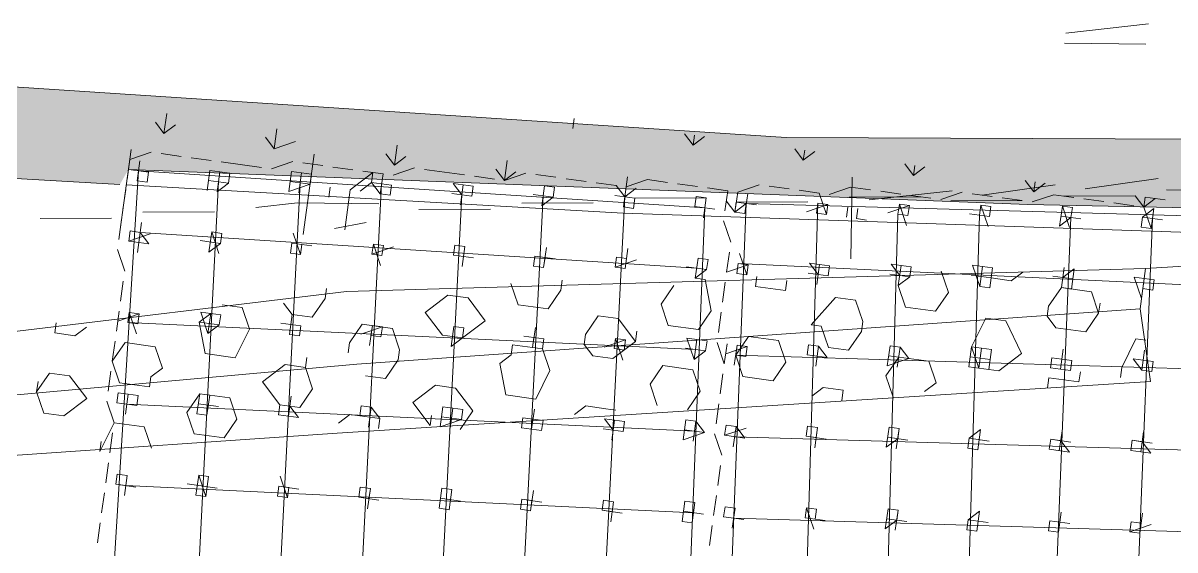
# Model space of a CAD drawing. Header units: millimetres. Extents: x -286774 to 170591, y -126585 to 81607.
# Drawn here: x -125186 to -97000, y -66723 to -53834 of the extents above; entities that cross this region are included whole.
import ezdxf

# ---------------------------------------------------------------- set-up
doc = ezdxf.new("R2010")
doc.units = ezdxf.units.MM
doc.header["$LTSCALE"] = 100
doc.header["$MEASUREMENT"] = 0
doc.layers.add('ARC-VIEW', color=90, linetype='Continuous', lineweight=5)
doc.layers.add('TAN CANG-profile- REVISE1$0$8', color=17, linetype='Continuous', lineweight=0)

msp = doc.modelspace()

# ---------------------------------------------------------------- hatches: boundary and pattern name
at = {"layer": 'TAN CANG-profile- REVISE1$0$8'}
h = msp.add_hatch(dxfattribs=at)
h.set_pattern_fill('GRASS', color=256, scale=70, angle=-7.8306)
h.set_pattern_definition([(90, (-53285, 254399), (-1257.236, 1257.236), [333.375, -2181.097]), (45, (-53285, 254399), (-1257.236, 1257.236), [333.375, -1444.625]), (135, (-53285, 254399), (-1257.236, -1257.236), [333.375, -1444.625])])
h.paths.add_polyline_path([(-171040, -49085), (-183052, -46479), (-194945, -43537), (-206722, -40265), (-218390, -36670), (-229953, -32760), (-241415, -28540), (-252781, -24018), (-264056, -19201), (-275245, -14095), (-286774, -8502), (-286774, -17329, 0.047752), (-201996, -46706), (-186901, -49893), (-171733, -52537), (-156500, -54678), (-141211, -56356), (-125875, -57611), (-122817, -57784), (-122607, -57417), (-100599, -58271), (-79130, -58715), (-79377, -56443), (-92426, -56688), (-106517, -56633), (-134236, -54818), (-146637, -53262), (-158903, -51348)])

# ---------------------------------------------------------------- linework, layer by layer
at = {"layer": 'ARC-VIEW'}
for p, q in [((-134236, -54818), (-106517, -56633)), ((-125875, -57611), (-122817, -57784))]:
    msp.add_line(p, q, dxfattribs=at)
at = {"layer": 'ARC-VIEW', "flags": 128}
for points in [[(-79130, -58715), (-79377, -56443), (-92426, -56688), (-106517, -56633)], [(-122607, -57417), (-100599, -58271), (-78585, -58726)]]:
    msp.add_lwpolyline(points, dxfattribs=at)
at = {"layer": 'TAN CANG-profile- REVISE1$0$8'}
for p, q in [((-99672, -54078), (-97644, -53857)), ((-97712, -54348), (-99706, -54323)), ((-121737, -56537), (-121669, -56047)), ((-121737, -56537), (-121948, -56259)), ((-121737, -56537), (-121458, -56326)), ((-111731, -56415), (-111697, -56170)), ((-111731, -56415), (-111697, -56170)), ((-111731, -56415), (-111697, -56170)), ((-119041, -56908), (-119252, -56629)), ((-119041, -56908), (-118973, -56418)), ((-108790, -56820), (-109001, -56541)), ((-108790, -56820), (-108756, -56575)), ((-108790, -56820), (-108511, -56608)), ((-122539, -56926), (-122809, -58887)), ((-119041, -56908), (-118517, -56731)), ((-116100, -57313), (-116032, -56822)), ((-106094, -57190), (-106305, -56912)), ((-122641, -57662), (-122573, -57172)), ((-122573, -57172), (-122049, -56994)), ((-122396, -57695), (-122328, -57205)), ((-121804, -57028), (-121314, -57095)), ((-121069, -57129), (-120579, -57196)), ((-118060, -57043), (-118330, -59004)), ((-116100, -57313), (-116311, -57034)), ((-116100, -57313), (-115821, -57101)), ((-113404, -57683), (-113336, -57193)), ((-106094, -57190), (-106060, -56945)), ((-106094, -57190), (-105815, -56979)), ((-122362, -57450), (-123781, -80480)), ((-122607, -57417), (-122117, -57484)), ((-122362, -57450), (-122396, -57696)), ((-108502, -58358), (-122362, -57450)), ((-122117, -57484), (-122362, -57450)), ((-122150, -57729), (-122117, -57484)), ((-120612, -57441), (-120646, -57686)), ((-120122, -57509), (-120612, -57441)), ((-120435, -57965), (-120367, -57475)), ((-120334, -57230), (-119353, -57365)), ((-119108, -57398), (-118584, -57221)), ((-118618, -57466), (-118685, -57956)), ((-118128, -57533), (-118618, -57466)), ((-118440, -57990), (-118373, -57499)), ((-118339, -57254), (-117849, -57322)), ((-117604, -57356), (-117114, -57423)), ((-116624, -57490), (-117181, -57913)), ((-116624, -57490), (-117181, -57913)), ((-116869, -57457), (-116378, -57524)), ((-116624, -57490), (-116657, -57735)), ((-116624, -57490), (-116657, -57735)), ((-116133, -57558), (-115610, -57380)), ((-115364, -57414), (-114384, -57549)), ((-113404, -57683), (-113615, -57405)), ((-113404, -57683), (-113125, -57472)), ((-103398, -57561), (-103609, -57282)), ((-103398, -57561), (-103364, -57316)), ((-103398, -57561), (-103119, -57350)), ((-122396, -57696), (-122150, -57729)), ((-120401, -57720), (-121575, -80783)), ((-120680, -57931), (-120646, -57686)), ((-120646, -57686), (-120156, -57754)), ((-120646, -57686), (-120156, -57754)), ((-120435, -57965), (-120401, -57720)), ((-120435, -57965), (-120156, -57754)), ((-120156, -57754), (-120122, -57509)), ((-118407, -57745), (-119581, -80808)), ((-118685, -57956), (-118162, -57778)), ((-118652, -57711), (-118162, -57778)), ((-118162, -57778), (-118128, -57533)), ((-116412, -57769), (-117586, -80832)), ((-116657, -57735), (-116936, -57947)), ((-116657, -57735), (-116936, -57947)), ((-116657, -57735), (-116167, -57803)), ((-116167, -57803), (-116657, -57735)), ((-116657, -57735), (-116446, -58014)), ((-116446, -58014), (-116378, -57524)), ((-114173, -57827), (-114663, -57760)), ((-114663, -57760), (-114451, -58039)), ((-114139, -57582), (-113649, -57650)), ((-113404, -57683), (-112880, -57506)), ((-112635, -57539), (-112145, -57607)), ((-111899, -57641), (-111409, -57708)), ((-111164, -57742), (-110674, -57809)), ((-110463, -58088), (-110395, -57598)), ((-110429, -57843), (-109905, -57665)), ((-109905, -57665), (-109415, -57733)), ((-109170, -57766), (-108680, -57834)), ((-104902, -57604), (-104927, -59598)), ((-100457, -57966), (-100668, -57687)), ((-100457, -57966), (-100423, -57721)), ((-100457, -57966), (-100178, -57754)), ((-99198, -57889), (-97414, -57635)), ((-122742, -58397), (-122674, -57907)), ((-122660, -57793), (-110501, -58482)), ((-117705, -58091), (-117671, -57846)), ((-117181, -57913), (-117316, -58893)), ((-117181, -57913), (-117316, -58893)), ((-116446, -58014), (-116201, -58048)), ((-116201, -58048), (-116167, -57803)), ((-114451, -58039), (-115625, -81102)), ((-114697, -58005), (-114206, -58073)), ((-114485, -58284), (-114418, -57794)), ((-114451, -58039), (-114206, -58073)), ((-114206, -58073), (-114173, -57827)), ((-112457, -58063), (-113631, -81127)), ((-112702, -58030), (-112212, -58097)), ((-112491, -58308), (-112423, -57818)), ((-112423, -57818), (-112491, -58308)), ((-112178, -57852), (-112423, -57818)), ((-112212, -58097), (-112178, -57852)), ((-110708, -58054), (-110218, -58122)), ((-110463, -58088), (-110674, -57809)), ((-110496, -58333), (-110429, -57843)), ((-110463, -58088), (-110184, -57877)), ((-108434, -57867), (-107944, -57935)), ((-108012, -58425), (-107944, -57935)), ((-108012, -58425), (-107944, -57935)), ((-107767, -58459), (-107699, -57969)), ((-107699, -57969), (-107175, -57791)), ((-107521, -58492), (-107454, -58002)), ((-106930, -57825), (-106440, -57892)), ((-106195, -57926), (-105705, -57993)), ((-105527, -58517), (-105705, -57993)), ((-105460, -58027), (-104936, -57849)), ((-104936, -57849), (-104446, -57917)), ((-104479, -58162), (-102451, -57941)), ((-104200, -57950), (-103710, -58018)), ((-103465, -58051), (-102975, -58119)), ((-102730, -58152), (-102206, -57975)), ((-101961, -58008), (-101471, -58076)), ((-101716, -58042), (-99933, -57788)), ((-100490, -58211), (-99967, -58033)), ((-99967, -58033), (-99476, -58100)), ((-97972, -58058), (-99721, -58067)), ((-97761, -58336), (-97972, -58058)), ((-95209, -57938), (-97203, -57914)), ((-118474, -58235), (-119488, -58345)), ((-116480, -58259), (-118474, -58235)), ((-111232, -58232), (-112981, -58241)), ((-112491, -58308), (-112212, -58097)), ((-110463, -58088), (-111637, -81151)), ((-110463, -58088), (-110496, -58333)), ((-110496, -58333), (-110251, -58367)), ((-110218, -58122), (-110463, -58088)), ((-110251, -58367), (-110218, -58122)), ((-108468, -58112), (-110218, -58122)), ((-108713, -58079), (-108747, -58324)), ((-108747, -58324), (-108257, -58391)), ((-108747, -58324), (-108502, -58358)), ((-108468, -58112), (-108713, -58079)), ((-108536, -58603), (-108468, -58112)), ((-108502, -58358), (-108468, -58112)), ((-107488, -58247), (-108417, -81344)), ((-107767, -58459), (-107978, -58180)), ((-107733, -58214), (-107767, -58459)), ((-107767, -58459), (-107488, -58247)), ((-105984, -58204), (-107733, -58214)), ((-107733, -58214), (-107243, -58281)), ((-107488, -58247), (-107733, -58214)), ((-107521, -58492), (-107488, -58247)), ((-93806, -58631), (-107488, -58247)), ((-105738, -58238), (-106422, -81369)), ((-106017, -58450), (-105493, -58272)), ((-105738, -58238), (-105772, -58483)), ((-105493, -58272), (-105738, -58238)), ((-105527, -58517), (-105493, -58272)), ((-105037, -58584), (-105003, -58339)), ((-103220, -58085), (-104969, -58094)), ((-104023, -58474), (-103499, -58296)), ((-103744, -58263), (-103778, -58508)), ((-103566, -58787), (-103744, -58263)), ((-103499, -58296), (-103744, -58263)), ((-103533, -58542), (-103499, -58296)), ((-100735, -58177), (-102485, -58186)), ((-101750, -58287), (-101783, -58532)), ((-101572, -58811), (-101750, -58287)), ((-101505, -58321), (-101750, -58287)), ((-101538, -58566), (-101505, -58321)), ((-101226, -58110), (-100735, -58177)), ((-99755, -58312), (-99823, -58802)), ((-99577, -58836), (-99755, -58312)), ((-99510, -58346), (-99755, -58312)), ((-99544, -58591), (-99510, -58346)), ((-99231, -58134), (-98741, -58202)), ((-98496, -58235), (-98006, -58303)), ((-97761, -58336), (-97727, -58091)), ((-97761, -58336), (-97482, -58125)), ((-97583, -58860), (-97761, -58336)), ((-97727, -58091), (-97237, -58159)), ((-123021, -58608), (-124770, -58618)), ((-120502, -58455), (-122252, -58464)), ((-113750, -58385), (-115499, -58394)), ((-110501, -58482), (-95095, -59010)), ((-108502, -58358), (-109431, -81454)), ((-107767, -58459), (-107521, -58492)), ((-105772, -58483), (-105527, -58517)), ((-104792, -58618), (-104758, -58373)), ((-104792, -58618), (-104547, -58652)), ((-103778, -58508), (-104428, -81393)), ((-103778, -58508), (-103533, -58542)), ((-101783, -58532), (-102467, -81663)), ((-102028, -58499), (-101538, -58566)), ((-101783, -58532), (-101538, -58566)), ((-99544, -58591), (-100473, -81687)), ((-99823, -58802), (-99544, -58591)), ((-99789, -58557), (-99299, -58624)), ((-97549, -58615), (-98478, -81712)), ((-97794, -58582), (-97828, -58827)), ((-97516, -58370), (-97794, -58582)), ((-97794, -58582), (-97304, -58649)), ((-97583, -58860), (-97516, -58370)), ((-122843, -59132), (-122775, -58642)), ((-122386, -59445), (-122285, -58710)), ((-117561, -58860), (-116792, -58716)), ((-117561, -58860), (-116792, -58716)), ((-107868, -59194), (-108045, -58670)), ((-107868, -59194), (-108045, -58670)), ((-97828, -58827), (-97583, -58860)), ((-122564, -58921), (-122598, -59166)), ((-122598, -59166), (-122074, -58988)), ((-122598, -59166), (-122108, -59233)), ((-122319, -58955), (-122564, -58921)), ((-108704, -59828), (-122319, -58955)), ((-122108, -59233), (-122319, -58955)), ((-120848, -59157), (-120358, -59224)), ((-120570, -58945), (-120637, -59436)), ((-120392, -59469), (-120570, -58945)), ((-120325, -58979), (-120570, -58945)), ((-120358, -59224), (-120325, -58979)), ((-118397, -59494), (-118575, -58970)), ((-122699, -59901), (-122877, -59377)), ((-120637, -59436), (-120358, -59224)), ((-118609, -59215), (-118643, -59460)), ((-118643, -59460), (-118398, -59494)), ((-118609, -59215), (-118119, -59283)), ((-118364, -59249), (-118609, -59215)), ((-118398, -59494), (-118364, -59249)), ((-116614, -59240), (-116648, -59485)), ((-116648, -59485), (-116124, -59307)), ((-116437, -59764), (-116614, -59240)), ((-116369, -59273), (-116614, -59240)), ((-116403, -59518), (-116369, -59273)), ((-114620, -59264), (-114654, -59509)), ((-114375, -59298), (-114620, -59264)), ((-114442, -59788), (-114375, -59298)), ((-114408, -59543), (-114375, -59298)), ((-112448, -59813), (-112380, -59323)), ((-110453, -59837), (-110386, -59347)), ((-107969, -59929), (-107901, -59439)), ((-107969, -59929), (-107901, -59439)), ((-107479, -59997), (-107656, -59473)), ((-116648, -59485), (-116403, -59518)), ((-114654, -59509), (-114164, -59577)), ((-114654, -59509), (-114408, -59543)), ((-112659, -59534), (-112693, -59779)), ((-112659, -59534), (-112169, -59601)), ((-112414, -59568), (-112659, -59534)), ((-112448, -59813), (-112414, -59568)), ((-110665, -59558), (-110699, -59804)), ((-110699, -59804), (-110175, -59626)), ((-110420, -59592), (-110665, -59558)), ((-110453, -59837), (-110420, -59592)), ((-108738, -60073), (-108670, -59583)), ((-108670, -59583), (-108738, -60073)), ((-108425, -59617), (-108670, -59583)), ((-108459, -59862), (-108425, -59617)), ((-107969, -59929), (-107445, -59752)), ((-107690, -59718), (-107724, -59963)), ((-93796, -60380), (-107690, -59718)), ((-107445, -59752), (-107690, -59718)), ((-107479, -59997), (-107445, -59752)), ((-105450, -59776), (-105941, -59709)), ((-105941, -59709), (-105729, -59988)), ((-105763, -60233), (-105696, -59742)), ((-103456, -59801), (-103946, -59733)), ((-103946, -59733), (-103735, -60012)), ((-97718, -59841), (-95200, -59688)), ((-117273, -60398), (-97718, -59841)), ((-112693, -59779), (-112448, -59813)), ((-110699, -59804), (-110453, -59837)), ((-108949, -59794), (-108459, -59862)), ((-108738, -60073), (-108459, -59862)), ((-107724, -59963), (-107479, -59997)), ((-107267, -60275), (-107234, -60030)), ((-105974, -59954), (-105484, -60021)), ((-105729, -59988), (-105484, -60021)), ((-105484, -60021), (-105450, -59776)), ((-103980, -59978), (-103490, -60046)), ((-103769, -60257), (-103701, -59767)), ((-103735, -60012), (-103490, -60046)), ((-103490, -60046), (-103456, -59801)), ((-102543, -60426), (-102721, -59902)), ((-101986, -60003), (-101495, -60070)), ((-101462, -59825), (-101952, -59758)), ((-101952, -59758), (-101774, -60282)), ((-101774, -60282), (-101707, -59792)), ((-101529, -60315), (-101462, -59825)), ((-101495, -60070), (-101462, -59825)), ((-101005, -60138), (-100726, -59926)), ((-99991, -60027), (-99501, -60095)), ((-99780, -60306), (-99712, -59816)), ((-99467, -59850), (-99746, -60061)), ((-99535, -60340), (-99467, -59850)), ((-97718, -59841), (-97853, -60821)), ((-97785, -60331), (-97718, -59841)), ((-122800, -60637), (-122733, -60146)), ((-113073, -60726), (-113251, -60202)), ((-112025, -60370), (-111991, -60125)), ((-109574, -60707), (-109262, -60251)), ((-108738, -60073), (-108493, -60107)), ((-108349, -60876), (-108493, -60107)), ((-108070, -60665), (-108003, -60174)), ((-108070, -60665), (-108003, -60174)), ((-107267, -60275), (-106532, -60377)), ((-106532, -60377), (-106498, -60131)), ((-103769, -60257), (-103490, -60046)), ((-103591, -60781), (-103769, -60257)), ((-101774, -60282), (-101529, -60315)), ((-101495, -60070), (-101005, -60138)), ((-100092, -60763), (-99780, -60306)), ((-99746, -60061), (-99780, -60306)), ((-99780, -60306), (-99044, -60407)), ((-99780, -60306), (-99535, -60340)), ((-97997, -60052), (-97506, -60119)), ((-97819, -60576), (-97997, -60052)), ((-97752, -60086), (-97785, -60331)), ((-97506, -60119), (-97752, -60086)), ((-97540, -60365), (-97506, -60119)), ((-136574, -62738), (-117273, -60398)), ((-118110, -61032), (-117797, -60575)), ((-117797, -60575), (-117763, -60330)), ((-117797, -60575), (-117763, -60330)), ((-115346, -60912), (-114789, -60490)), ((-114789, -60490), (-114298, -60557)), ((-113876, -61115), (-114298, -60557)), ((-112338, -60827), (-112025, -60370)), ((-105898, -61213), (-105307, -60545)), ((-105307, -60545), (-104816, -60613)), ((-102856, -60882), (-102543, -60426)), ((-98867, -60931), (-99044, -60407)), ((-97819, -60576), (-97785, -60331)), ((-97785, -60331), (-97540, -60365)), ((-122901, -61372), (-122834, -60882)), ((-120315, -60729), (-119825, -60796)), ((-119648, -61320), (-119825, -60796)), ((-118600, -60964), (-118811, -60686)), ((-117019, -62181), (-97853, -60821)), ((-113073, -60726), (-112338, -60827)), ((-109397, -61231), (-109574, -60707)), ((-108661, -61332), (-108349, -60876)), ((-104639, -61136), (-104816, -60613)), ((-103591, -60781), (-102856, -60882)), ((-100126, -61008), (-100092, -60763)), ((-98867, -60931), (-98833, -60686)), ((-97853, -60821), (-97598, -62604)), ((-122867, -61127), (-122344, -60949)), ((-122589, -60915), (-122622, -61160)), ((-108729, -61823), (-122622, -61160)), ((-122622, -61160), (-122377, -61194)), ((-122411, -61439), (-122589, -60915)), ((-122344, -60949), (-122589, -60915)), ((-122377, -61194), (-122344, -60949)), ((-120873, -61151), (-120594, -60940)), ((-120873, -61151), (-120383, -61219)), ((-120729, -61920), (-120873, -61151)), ((-120349, -60974), (-120839, -60906)), ((-120839, -60906), (-120662, -61430)), ((-120662, -61430), (-120594, -60940)), ((-120383, -61219), (-120349, -60974)), ((-118667, -61455), (-118600, -60964)), ((-118600, -60964), (-118110, -61032)), ((-114923, -61470), (-115346, -60912)), ((-114433, -61537), (-113876, -61115)), ((-111425, -61452), (-111112, -60995)), ((-111112, -60995), (-110622, -61063)), ((-110199, -61620), (-110622, -61063)), ((-108171, -61400), (-108104, -60910)), ((-108171, -61400), (-108104, -60910)), ((-104672, -61382), (-104639, -61136)), ((-101976, -61752), (-101630, -61051)), ((-101630, -61051), (-101140, -61118)), ((-100751, -61921), (-101140, -61118)), ((-99915, -61287), (-100126, -61008)), ((-99179, -61388), (-98867, -60931)), ((-124405, -61415), (-124372, -61170)), ((-124405, -61415), (-123915, -61482)), ((-123915, -61482), (-123636, -61271)), ((-120662, -61430), (-120383, -61219)), ((-119994, -62021), (-119648, -61320)), ((-118879, -61176), (-118388, -61243)), ((-118633, -61210), (-118667, -61455)), ((-118388, -61243), (-118633, -61210)), ((-118422, -61488), (-118388, -61243)), ((-117197, -61657), (-116884, -61200)), ((-116918, -61446), (-116394, -61268)), ((-116884, -61200), (-116149, -61302)), ((-116706, -61724), (-116639, -61234)), ((-116639, -61234), (-116673, -61479)), ((-116394, -61268), (-116639, -61234)), ((-116428, -61513), (-116394, -61268)), ((-115971, -61825), (-116149, -61302)), ((-114712, -61749), (-114645, -61259)), ((-114645, -61259), (-114712, -61749)), ((-114399, -61292), (-114645, -61259)), ((-114433, -61537), (-114399, -61292)), ((-112718, -61773), (-112650, -61283)), ((-110199, -61620), (-110165, -61375)), ((-109397, -61231), (-108661, -61332)), ((-105653, -61247), (-105898, -61213)), ((-105475, -61771), (-105653, -61247)), ((-104985, -61838), (-104672, -61382)), ((-99915, -61287), (-99179, -61388)), ((-123002, -62107), (-122935, -61617)), ((-123002, -62107), (-122690, -61651)), ((-122690, -61651), (-121954, -61752)), ((-118667, -61455), (-118422, -61488)), ((-117230, -61902), (-117197, -61657)), ((-116673, -61479), (-116428, -61513)), ((-114923, -61470), (-114433, -61537)), ((-114923, -61470), (-114433, -61537)), ((-114712, -61749), (-114433, -61537)), ((-113241, -61951), (-113208, -61706)), ((-113208, -61706), (-112718, -61773)), ((-112929, -61495), (-112439, -61562)), ((-112684, -61528), (-112718, -61773)), ((-112439, -61562), (-112684, -61528)), ((-112473, -61807), (-112439, -61562)), ((-111458, -61697), (-111425, -61452)), ((-111247, -61976), (-111458, -61697)), ((-110968, -61764), (-110444, -61587)), ((-110757, -62043), (-110199, -61620)), ((-110689, -61553), (-110723, -61798)), ((-110512, -62077), (-110689, -61553)), ((-110444, -61587), (-110689, -61553)), ((-110478, -61832), (-110444, -61587)), ((-108450, -61611), (-108940, -61544)), ((-108940, -61544), (-108762, -62068)), ((-108762, -62068), (-108695, -61577)), ((-108484, -61856), (-108450, -61611)), ((-108027, -62169), (-108205, -61645)), ((-108027, -62169), (-107960, -61679)), ((-107782, -62202), (-107715, -61712)), ((-107748, -61957), (-107436, -61501)), ((-107715, -61712), (-107748, -61957)), ((-107469, -61746), (-107715, -61712)), ((-107436, -61501), (-106701, -61602)), ((-106523, -62126), (-106701, -61602)), ((-105965, -61703), (-105999, -61948)), ((-105720, -61737), (-105965, -61703)), ((-103971, -61728), (-104038, -62218)), ((-103726, -61761), (-103971, -61728)), ((-98300, -62258), (-97954, -61556)), ((-97954, -61556), (-97709, -61590)), ((-121777, -62276), (-121954, -61752)), ((-120729, -61920), (-119994, -62021)), ((-116005, -62071), (-115971, -61825)), ((-113520, -62163), (-113241, -61951)), ((-112718, -61773), (-112472, -61807)), ((-112718, -61773), (-112473, -61807)), ((-112295, -62331), (-112472, -61807)), ((-111247, -61976), (-110757, -62043)), ((-110723, -61798), (-110478, -61832)), ((-108974, -61789), (-108484, -61856)), ((-108762, -62068), (-108484, -61856)), ((-107993, -61924), (-107469, -61746)), ((-93821, -62374), (-107748, -61957)), ((-107571, -62481), (-107748, -61957)), ((-107748, -61957), (-107503, -61991)), ((-107503, -61991), (-107469, -61746)), ((-105999, -61948), (-105509, -62016)), ((-105999, -61948), (-105509, -62016)), ((-105788, -62227), (-105720, -61737)), ((-105509, -62016), (-105720, -61737)), ((-105475, -61771), (-104985, -61838)), ((-104072, -62463), (-103759, -62007)), ((-104005, -61973), (-103514, -62040)), ((-103793, -62252), (-103726, -61761)), ((-103759, -62007), (-103024, -62108)), ((-103514, -62040), (-103726, -61761)), ((-101976, -61752), (-102044, -62242)), ((-102010, -61997), (-101520, -62065)), ((-101799, -62276), (-101976, -61752)), ((-101486, -61820), (-101976, -61752)), ((-101799, -62276), (-101731, -61786)), ((-101554, -62310), (-101486, -61820)), ((-101309, -62344), (-100751, -61921)), ((-99804, -62301), (-99737, -61811)), ((-97810, -62325), (-97742, -61835)), ((-135729, -63853), (-117019, -62181)), ((-122825, -62631), (-123002, -62107)), ((-122056, -62487), (-121777, -62276)), ((-119047, -62401), (-118768, -62190)), ((-118768, -62190), (-118278, -62257)), ((-118278, -62257), (-118244, -62012)), ((-118100, -62781), (-118278, -62257)), ((-116317, -62527), (-116005, -62071)), ((-113376, -62931), (-113520, -62163)), ((-109844, -62668), (-109531, -62212)), ((-109531, -62212), (-108796, -62313)), ((-106835, -62582), (-106523, -62126)), ((-104038, -62218), (-103514, -62040)), ((-102846, -62632), (-103024, -62108)), ((-102044, -62242), (-101554, -62310)), ((-101799, -62276), (-101309, -62344)), ((-100016, -62022), (-100049, -62267)), ((-100049, -62267), (-99559, -62334)), ((-100016, -62022), (-99525, -62089)), ((-99525, -62089), (-100016, -62022)), ((-99559, -62334), (-99525, -62089)), ((-98334, -62503), (-98300, -62258)), ((-98021, -62046), (-97531, -62114)), ((-97531, -62114), (-98021, -62046)), ((-98021, -62046), (-97810, -62325)), ((-97565, -62359), (-97531, -62114)), ((-124853, -62852), (-124540, -62395)), ((-124540, -62395), (-124050, -62462)), ((-123839, -62741), (-124050, -62462)), ((-123103, -62842), (-123036, -62352)), ((-122089, -62732), (-122056, -62487)), ((-119326, -62613), (-119047, -62401)), ((-116808, -62460), (-116317, -62527)), ((-112641, -63033), (-112295, -62331)), ((-108618, -62837), (-108796, -62313)), ((-108128, -62904), (-108061, -62414)), ((-108128, -62904), (-108061, -62414)), ((-107571, -62481), (-106835, -62582)), ((-103894, -62987), (-104072, -62463)), ((-100117, -62757), (-100083, -62512)), ((-100083, -62512), (-99348, -62613)), ((-99348, -62613), (-99314, -62368)), ((-97810, -62325), (-97565, -62359)), ((-124853, -62852), (-124819, -62606)), ((-124675, -63375), (-124853, -62852)), ((-123627, -63020), (-123839, -62741)), ((-122825, -62631), (-122579, -62665)), ((-122579, -62665), (-122089, -62732)), ((-118903, -63170), (-119326, -62613)), ((-118413, -63238), (-118100, -62781)), ((-97598, -62604), (-117500, -63863)), ((-115649, -63118), (-115092, -62696)), ((-115092, -62696), (-114602, -62763)), ((-114179, -63321), (-114602, -62763)), ((-109666, -63192), (-109844, -62668)), ((-108931, -63293), (-108618, -62837)), ((-105889, -62962), (-105610, -62751)), ((-105610, -62751), (-105120, -62818)), ((-105153, -63063), (-105120, -62818)), ((-103125, -62843), (-102846, -62632)), ((-124185, -63443), (-123627, -63020)), ((-122959, -63611), (-123137, -63087)), ((-122858, -62876), (-122892, -63121)), ((-122892, -63121), (-122402, -63189)), ((-122892, -63121), (-122402, -63189)), ((-122368, -62944), (-122858, -62876)), ((-122681, -63400), (-122613, -62910)), ((-122402, -63189), (-122368, -62944)), ((-121176, -63357), (-120864, -62901)), ((-120864, -62901), (-120931, -63391)), ((-120864, -62901), (-120129, -63002)), ((-120618, -62934), (-120864, -62901)), ((-120686, -63425), (-120619, -62934)), ((-120686, -63425), (-120618, -62934)), ((-119951, -63526), (-120129, -63002)), ((-118692, -63449), (-118624, -62959)), ((-115227, -63676), (-115649, -63118)), ((-113376, -62931), (-112641, -63033)), ((-124675, -63375), (-124185, -63443)), ((-108753, -63817), (-122647, -63155)), ((-120999, -63881), (-121176, -63357)), ((-120931, -63391), (-120686, -63425)), ((-120898, -63146), (-120407, -63213)), ((-118903, -63170), (-118937, -63415)), ((-118937, -63415), (-118447, -63483)), ((-118903, -63170), (-118413, -63238)), ((-118903, -63170), (-118413, -63238)), ((-118658, -63204), (-118903, -63170)), ((-118447, -63483), (-118658, -63204)), ((-117466, -63618), (-117187, -63406)), ((-117187, -63406), (-116452, -63507)), ((-116909, -63195), (-116942, -63440)), ((-116664, -63229), (-116909, -63195)), ((-116731, -63719), (-116664, -63229)), ((-116452, -63507), (-116664, -63229)), ((-114914, -63219), (-114982, -63710)), ((-114424, -63287), (-114914, -63219)), ((-114737, -63743), (-114669, -63253)), ((-114491, -63777), (-114179, -63321)), ((-114458, -63532), (-114424, -63287)), ((-112742, -63768), (-112675, -63278)), ((-111694, -63413), (-111416, -63201)), ((-111416, -63201), (-110925, -63269)), ((-110680, -63302), (-110925, -63269)), ((-108229, -63639), (-108162, -63149)), ((-108229, -63639), (-108162, -63149)), ((-123306, -64313), (-122959, -63611)), ((-122959, -63611), (-122224, -63712)), ((-120263, -63982), (-119951, -63526)), ((-116942, -63440), (-116452, -63507)), ((-116942, -63440), (-116452, -63507)), ((-116486, -63752), (-116452, -63507)), ((-115227, -63676), (-115193, -63431)), ((-114982, -63710), (-114458, -63532)), ((-114948, -63465), (-114458, -63532)), ((-112953, -63489), (-112987, -63734)), ((-112953, -63489), (-112463, -63556)), ((-112463, -63556), (-112953, -63489)), ((-112497, -63802), (-112463, -63556)), ((-110469, -63581), (-110959, -63514)), ((-110959, -63514), (-110748, -63792)), ((-110781, -64038), (-110714, -63547)), ((-110503, -63826), (-110469, -63581)), ((-108965, -63538), (-109032, -64028)), ((-108720, -63572), (-108965, -63538)), ((-108787, -64062), (-108720, -63572)), ((-108508, -63851), (-108720, -63572)), ((-107984, -63673), (-108018, -63918)), ((-107739, -63707), (-107984, -63673)), ((-105990, -63698), (-106024, -63943)), ((-105744, -63731), (-105990, -63698)), ((-117500, -63863), (-135652, -65112)), ((-123060, -64347), (-122993, -63856)), ((-122046, -64236), (-122224, -63712)), ((-120999, -63881), (-120263, -63982)), ((-112987, -63734), (-112497, -63802)), ((-110993, -63759), (-110503, -63826)), ((-110748, -63792), (-110503, -63826)), ((-109032, -64028), (-108508, -63851)), ((-108998, -63783), (-108508, -63851)), ((-108085, -64408), (-108263, -63884)), ((-108085, -64408), (-108263, -63884)), ((-108018, -63918), (-107494, -63740)), ((-108018, -63918), (-107528, -63986)), ((-107807, -64197), (-107739, -63707)), ((-93846, -64369), (-107773, -63952)), ((-107528, -63986), (-107739, -63707)), ((-106024, -63943), (-105533, -64010)), ((-106024, -63943), (-105778, -63976)), ((-105812, -64221), (-105745, -63731)), ((-105778, -63976), (-105744, -63731)), ((-103995, -63722), (-104063, -64212)), ((-104029, -63967), (-103539, -64035)), ((-103750, -63756), (-103995, -63722)), ((-103818, -64246), (-103750, -63756)), ((-103784, -64001), (-103750, -63756)), ((-101756, -63780), (-102035, -63992)), ((-101823, -64271), (-101756, -63780)), ((-101823, -64271), (-101756, -63780)), ((-99829, -64295), (-99761, -63805)), ((-97834, -64320), (-97767, -63830)), ((-123306, -64313), (-123272, -64068)), ((-104063, -64212), (-103784, -64001)), ((-102035, -63992), (-102068, -64237)), ((-102068, -64237), (-101823, -64271)), ((-102035, -63992), (-101544, -64059)), ((-100040, -64016), (-100074, -64261)), ((-100074, -64261), (-99584, -64329)), ((-100040, -64016), (-99550, -64084)), ((-99795, -64050), (-100040, -64016)), ((-99584, -64329), (-99795, -64050)), ((-98046, -64041), (-98079, -64286)), ((-98046, -64041), (-97556, -64108)), ((-97801, -64075), (-98046, -64041)), ((-97589, -64353), (-97801, -64075)), ((-98079, -64286), (-97589, -64353)), ((-123162, -65082), (-123094, -64592)), ((-108186, -65144), (-108119, -64653)), ((-108186, -65144), (-108119, -64653)), ((-122883, -64871), (-122917, -65116)), ((-122638, -64904), (-122883, -64871)), ((-122705, -65394), (-122638, -64904)), ((-122671, -65149), (-122638, -64904)), ((-121167, -65106), (-120432, -65208)), ((-120888, -64895), (-120956, -65385)), ((-120711, -65419), (-120888, -64895)), ((-120644, -64929), (-120888, -64895)), ((-120711, -65419), (-120644, -64929)), ((-118716, -65444), (-118894, -64920)), ((-123263, -65817), (-123195, -65327)), ((-122917, -65116), (-122426, -65183)), ((-122917, -65116), (-122671, -65149)), ((-108778, -65811), (-122671, -65149)), ((-120956, -65385), (-120711, -65419)), ((-118928, -65165), (-118961, -65410)), ((-118928, -65165), (-118437, -65232)), ((-118683, -65198), (-118928, -65165)), ((-118717, -65443), (-118683, -65198)), ((-116933, -65189), (-116967, -65434)), ((-116688, -65223), (-116933, -65189)), ((-116756, -65713), (-116688, -65223)), ((-116722, -65468), (-116688, -65223)), ((-114939, -65214), (-115006, -65704)), ((-114693, -65248), (-114939, -65214)), ((-114761, -65738), (-114694, -65248)), ((-114761, -65738), (-114693, -65248)), ((-112767, -65762), (-112699, -65272)), ((-108288, -65879), (-108220, -65389)), ((-108288, -65879), (-108220, -65389)), ((-118961, -65410), (-118717, -65443)), ((-116967, -65434), (-116477, -65502)), ((-116967, -65434), (-116722, -65468)), ((-114972, -65459), (-114482, -65526)), ((-112978, -65484), (-113012, -65729)), ((-112978, -65484), (-112488, -65551)), ((-112733, -65517), (-112978, -65484)), ((-112766, -65762), (-112733, -65517)), ((-110984, -65508), (-111017, -65753)), ((-110739, -65542), (-110984, -65508)), ((-110806, -66032), (-110739, -65542)), ((-110772, -65787), (-110739, -65542)), ((-108989, -65533), (-109057, -66023)), ((-108744, -65566), (-108989, -65533)), ((-108812, -66057), (-108744, -65566)), ((-108811, -66057), (-108744, -65566)), ((-108009, -65667), (-108043, -65913)), ((-107764, -65701), (-108009, -65667)), ((-115006, -65704), (-114761, -65738)), ((-113012, -65729), (-112766, -65762)), ((-111017, -65753), (-110527, -65821)), ((-111017, -65753), (-110772, -65787)), ((-109023, -65778), (-108533, -65845)), ((-108043, -65913), (-107552, -65980)), ((-108043, -65913), (-107798, -65946)), ((-107831, -66191), (-107764, -65701)), ((-107798, -65946), (-107764, -65701)), ((-93870, -66363), (-107797, -65946)), ((-106014, -65692), (-106048, -65937)), ((-106048, -65937), (-105558, -66005)), ((-106048, -65937), (-105803, -65971)), ((-105837, -66216), (-106014, -65692)), ((-105769, -65726), (-106014, -65692)), ((-105803, -65971), (-105769, -65726)), ((-104020, -65717), (-104087, -66207)), ((-103775, -65750), (-104020, -65717)), ((-103842, -66240), (-103775, -65750)), ((-103809, -65995), (-103775, -65750)), ((-101780, -65775), (-102059, -65986)), ((-101848, -66265), (-101780, -65775)), ((-101848, -66265), (-101780, -65775)), ((-99853, -66290), (-99786, -65799)), ((-97859, -66314), (-97792, -65824)), ((-123364, -66552), (-123296, -66062)), ((-109057, -66023), (-108812, -66057)), ((-108389, -66614), (-108321, -66124)), ((-108389, -66614), (-108321, -66124)), ((-104087, -66207), (-103809, -65995)), ((-104054, -65962), (-103563, -66029)), ((-102059, -65986), (-102093, -66231)), ((-102093, -66231), (-101848, -66265)), ((-102059, -65986), (-101569, -66054)), ((-100065, -66011), (-100098, -66256)), ((-100065, -66011), (-99575, -66078)), ((-99819, -66045), (-100065, -66011)), ((-99853, -66290), (-99819, -66045)), ((-98070, -66035), (-98104, -66280)), ((-98104, -66280), (-97580, -66103)), ((-97825, -66069), (-98070, -66035)), ((-97859, -66314), (-97825, -66069)), ((-100098, -66256), (-99853, -66290)), ((-98104, -66280), (-97859, -66314))]:
    msp.add_line(p, q, dxfattribs=at)

doc.saveas('drawing.dxf')
